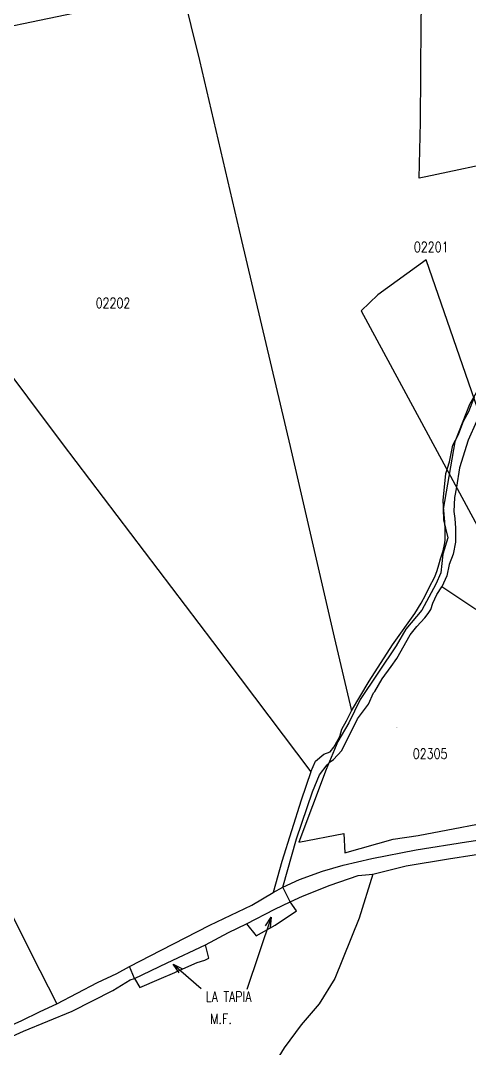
# Model space of a CAD drawing. Header units: metres. Extents: x 615852 to 659911, y 1301217 to 1325118.
# Drawn here: x 627494 to 628380, y 1321040 to 1323068 of the extents above; entities that cross this region are included whole.
import ezdxf
from ezdxf.enums import TextEntityAlignment as Align

# ---------------------------------------------------------------- set-up
doc = ezdxf.new("R2010")
doc.units = ezdxf.units.M
doc.layers.add('1ER CEDULA', color=7, linetype='Continuous', lineweight=0)
doc.layers.add('2', color=1, linetype='Continuous')
doc.layers.add('41', color=1, linetype='Continuous')
doc.styles.add('MONOTXT4', font='monotxt4.shx')
doc.styles.add('ROMANS', font='ROMANS', dxfattribs={"height": 0.2})

msp = doc.modelspace()

# ---------------------------------------------------------------- linework, layer by layer
at = {"color": 1}
msp.add_lwpolyline([(628933.11791, 1321463.33602), (628944.11671, 1321493.81202), (628861.04031, 1321536.71392), (628903.60361, 1321661.66342), (628767.06881, 1321769.12182), (628541.24801, 1321947.86462), (628510.12211, 1321971.93952), (628294.41991, 1322595.24132), (628199.17711, 1322526.65182), (628165.88391, 1322494.57732), (628435.07221, 1321996.89162), (628853.03941, 1321511.60282)], close=True, dxfattribs=at)
msp.add_lwpolyline([(628392.93393, 1322333.36327), (628379.7024, 1322310.34525), (628351.15476, 1322236.52281), (628328.19572, 1322103.87508), (628328.72773, 1322082.7318), (628337.13648, 1322047.05948), (628327.36413, 1322014.91196), (628323.21485, 1321977.74281), (628313.29069, 1321955.39751), (628285.87902, 1321904.62456), (628254.3308, 1321867.00116), (628234.90923, 1321834.10677), (628164.05825, 1321728.10494), (628141.7631, 1321682.0141), (628120.08842, 1321645.05016), (628096.92286, 1321589.91943), (628043.1948, 1321446.66343), (628131.84509, 1321463.79243), (628133.64129, 1321425.38445), (628229.54738, 1321452.44247), (628278.59547, 1321459.82124), (628464.78709, 1321495.07672)], dxfattribs=at)
at = {"layer": '2', "color": 1, "linetype": 'Continuous'}
for p, q in [((627992.43547, 1321347.12785), (628011.51247, 1321357.76185)), ((628025.68047, 1321328.75785), (628011.51247, 1321357.76185)), ((627988.38147, 1321298.79085), (627940.19447, 1321156.01385)), ((627718.45047, 1321177.93485), (627708.58947, 1321201.08385)), ((627794.74047, 1321205.98585), (627850.06647, 1321157.79885))]:
    msp.add_line(p, q, dxfattribs=at)
for points in [[(628605.27847, 1322828.54685), (628455.05047, 1322793.53885), (628293.89847, 1322759.31485), (628280.68047, 1322756.29385), (628283.19747, 1322867.35185), (628284.61747, 1323062.02885), (628287.77247, 1323235.60785)], [(627027.27147, 1322962.52285), (627296.19647, 1323019.64585), (627682.80447, 1323100.15485), (627812.94447, 1323127.32785)], [(627812.94447, 1323127.32785), (627846.95647, 1322988.74385), (627929.80947, 1322633.77285), (628025.76547, 1322226.92785), (628112.89447, 1321851.36285), (628146.89147, 1321705.40785)], [(627027.27147, 1322962.52285), (627143.06047, 1322807.75385), (627302.93947, 1322596.21585), (627575.56647, 1322233.21885), (627872.27247, 1321842.72285), (628066.60947, 1321585.10985)], [(626939.50247, 1322398.40685), (627012.05547, 1322241.52885), (627171.19747, 1321919.43585), (627373.34547, 1321508.04585), (627514.78847, 1321227.16285), (627564.88747, 1321127.42985)], [(628442.73847, 1322369.89485), (628410.60847, 1322313.54085), (628377.42547, 1322239.39885), (628360.03547, 1322185.04785), (628354.36747, 1322146.93685), (628350.51447, 1322126.86685), (628348.93247, 1322099.16785), (628350.93547, 1322085.18585), (628352.16647, 1322065.86785), (628352.36247, 1322038.16485), (628347.74147, 1322015.04685), (628339.82247, 1321994.47685), (628335.45647, 1321971.86685), (628325.24847, 1321950.03185)], [(628146.89147, 1321705.40785), (628181.82147, 1321764.29685), (628227.70247, 1321835.61585), (628272.29247, 1321897.53485), (628284.27647, 1321918.09485), (628293.20247, 1321933.83385), (628300.09347, 1321949.06785), (628311.31547, 1321969.88485), (628315.91547, 1321982.83685), (628319.49647, 1321994.01185), (628322.82347, 1322005.69585), (628328.19047, 1322021.18785), (628331.52647, 1322036.93785), (628332.04747, 1322043.29085), (628332.06947, 1322053.71085), (628331.83447, 1322063.11485), (628331.10547, 1322078.87385), (628329.62647, 1322100.73385), (628328.62447, 1322107.59785), (628328.62447, 1322107.85185), (628327.89147, 1322121.57785), (628329.96247, 1322140.12685), (628333.58847, 1322173.66685), (628340.49647, 1322196.77985), (628347.42447, 1322229.80485), (628358.13947, 1322250.87685), (628367.84947, 1322277.28785), (628378.56047, 1322296.58085), (628389.79847, 1322325.27585)], [(628011.51247, 1321357.76185), (628038.38747, 1321453.01085), (628069.83247, 1321546.21785), (628084.12947, 1321579.73585), (628098.90547, 1321599.01985), (628104.76147, 1321604.85285), (628111.63047, 1321609.41285), (628127.92847, 1321627.42385), (628159.05447, 1321689.62485), (628180.45647, 1321718.80685), (628190.66547, 1321740.89585), (628192.95847, 1321743.94085), (628207.74647, 1321769.07085), (628225.58247, 1321793.43185), (628236.53947, 1321808.91185), (628262.80447, 1321855.36585), (628275.79647, 1321871.85785), (628291.58447, 1321889.10685), (628298.20847, 1321897.73385), (628303.81447, 1321905.60085), (628307.90547, 1321918.04485), (628315.81747, 1321935.31085), (628325.24847, 1321950.03185)], [(628483.58947, 1321854.00885), (628390.45447, 1321906.68785), (628325.24847, 1321950.03185)], [(628066.60947, 1321585.10985), (628076.05447, 1321606.18485), (628092.09047, 1321620.38285), (628104.80347, 1321624.93085), (628112.19047, 1321634.31885), (628123.66647, 1321655.13485), (628127.76247, 1321669.86685), (628137.45047, 1321686.11185), (628142.55347, 1321696.52185), (628146.89147, 1321705.40785)], [(628066.60947, 1321585.10985), (628047.69347, 1321529.49085), (628009.58547, 1321408.59585), (627992.43547, 1321347.12785)], [(628011.51247, 1321357.76185), (628044.31947, 1321372.94085), (628089.57747, 1321389.11085), (628130.50847, 1321401.22385), (628187.44647, 1321414.06485), (628274.88347, 1321431.66985), (628374.00347, 1321447.47185), (628450.24647, 1321458.23885), (628514.03547, 1321466.49085)], [(628189.16147, 1321383.30885), (628255.00047, 1321400.19685), (628338.87247, 1321413.99785), (628440.02447, 1321429.54085)], [(628189.16147, 1321383.30885), (628162.30447, 1321296.69985), (628114.29147, 1321177.35085), (628082.93647, 1321127.34885), (628047.53547, 1321086.25185), (628013.90347, 1321040.57585), (627995.29347, 1321010.11685), (627971.07647, 1320971.28285), (627953.18647, 1320920.74485), (627939.91647, 1320892.81685), (627928.68347, 1320866.91685), (627918.47947, 1320846.86085), (627902.68247, 1320825.29085), (627885.87747, 1320807.79085), (627862.47847, 1320795.89485), (627825.59247, 1320774.11585), (627794.28247, 1320745.46285), (627780.78647, 1320730.75085), (627754.82047, 1320706.15285)], [(628025.68047, 1321328.75785), (628050.34947, 1321340.39685), (628104.76547, 1321361.88485), (628160.44647, 1321381.08185), (628189.16147, 1321383.30885)], [(627708.58947, 1321201.08385), (627770.90447, 1321233.48285), (627867.29947, 1321282.83785), (627949.95447, 1321322.31085), (627992.43547, 1321347.12785)], [(627939.96947, 1321285.73385), (627995.92447, 1321314.33485), (628025.68047, 1321328.75785)], [(627939.96947, 1321285.73385), (627958.97547, 1321262.05785), (627996.11347, 1321282.81985), (628038.34847, 1321311.44885), (628025.68047, 1321328.75785)], [(627977.24847, 1321281.43985), (627988.38147, 1321298.79085), (627986.72347, 1321278.24185)], [(627858.58047, 1321243.97185), (627904.36347, 1321268.27285), (627939.96947, 1321285.73385)], [(627718.45047, 1321177.93485), (627783.30247, 1321208.80385), (627858.58047, 1321243.97185)], [(627718.45047, 1321177.93485), (627729.08447, 1321160.12185), (627766.97547, 1321176.56085), (627798.50647, 1321189.45585), (627807.91647, 1321194.01085), (627841.99347, 1321208.93385), (627857.24747, 1321213.73085), (627865.64047, 1321217.77885), (627858.58047, 1321243.97185)], [(627564.88747, 1321127.42985), (627645.51547, 1321169.95685), (627683.66247, 1321187.41185), (627708.58947, 1321201.08385)], [(627806.53847, 1321189.07985), (627794.74047, 1321205.98585), (627813.10647, 1321196.62085)], [(626950.59247, 1320538.08385), (627053.52147, 1320675.36185), (627175.83147, 1320846.90885), (627225.76247, 1320910.84885), (627250.21047, 1320938.75385), (627275.92247, 1320963.09785), (627332.90847, 1320999.06685), (627406.14847, 1321031.44285), (627499.22547, 1321073.43485), (627595.60047, 1321113.13285), (627675.97147, 1321154.13485), (627710.06047, 1321174.90285), (627718.45047, 1321177.93485)], [(627378.22247, 1321041.92185), (627437.73047, 1321068.98985), (627494.94847, 1321094.02985), (627532.33547, 1321112.75785), (627564.88747, 1321127.42985)]]:
    msp.add_lwpolyline(points, dxfattribs=at)

# ---------------------------------------------------------------- texts
at = {"layer": '1ER CEDULA', "color": 1, "lineweight": 0, "ltscale": 0.5, "style": 'MONOTXT4'}
msp.add_text('S=166,664.53m2', height=1, dxfattribs=at).set_placement((628238.24525, 1321672.58489), align=Align.MIDDLE)
at = {"layer": '2', "color": 1, "linetype": 'Continuous', "style": 'ROMANS', "width": 0.8}
for s, p in [('LA TAPIA', (627904.50047, 1321141.73585)), ('M.F.', (627889.32947, 1321098.01085))]:
    msp.add_text(s, height=20, dxfattribs=at).set_placement(p, align=Align.MIDDLE)
at = {"layer": '41', "color": 7, "linetype": 'Continuous', "style": 'ROMANS', "width": 0.8}
for s, p in [('02201', (628304.41747, 1322620.72085)), ('02202', (627676.08947, 1322510.22185)), ('02305', (628302.30747, 1321621.08485))]:
    msp.add_text(s, height=20, dxfattribs=at).set_placement(p, align=Align.MIDDLE)

doc.saveas('drawing.dxf')
